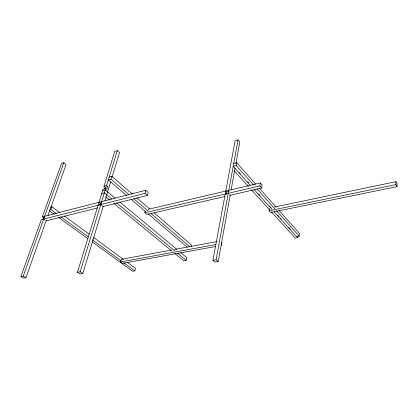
<?xml version="1.0" encoding="UTF-8"?>
<svg xmlns="http://www.w3.org/2000/svg" width="418" height="418" viewBox="0 0 418 418"><rect width="100%" height="100%" fill="white"/><g stroke="black" fill="none" stroke-linecap="round" stroke-linejoin="round"><path stroke-width="0.63" d="M269.333 208.629L269.03 210.771L270.571 212.464L397.058 186.616L395.841 184.61L395.888 181.673L274.516 207.025M397.058 186.616L397.1 183.685L395.888 181.673M274.203 211.853L296.446 236.557L299.189 236.071L299.471 233.469L279.125 210.541M271.528 211.978L295.145 238.035L297.862 237.555L298.003 236.264M229.963 195.321L261.678 188.022L262.133 184.996L260.315 182.922L148.076 209.35M261.678 188.022L259.855 185.953L260.315 182.922M235.982 163.046L239.791 141.963L238.035 139.894L235.135 140.714L212.908 260.309L214.988 262.117L218.175 261.59L230.213 194.987M231.138 189.861L235.073 168.083M221.467 245.45L221.979 242.612M253.569 185.002L236.191 165.544L236.692 162.733L233.714 163.511M218.175 261.59L216.101 259.777L238.035 139.894M226.29 194.401L226.728 192.04L225.777 191.057M191.528 246.385L191.747 245.329L153.902 212.663M174.687 253.334L183.748 260.754L186.219 260.33L186.789 257.64L180.785 252.655M92.206 241.865L132.652 271.261L134.852 270.885L135.51 268.33L127.203 262.217M224.889 196.486L146.875 214.444L144.832 212.71L145.265 211.053M102.53 206.675L147.371 195.415L148.186 192.311L145.851 190.232L42.349 216.858L61.571 163.412L63.797 162.706L66.054 164.556L47.986 215.51M46.241 220.438L25.947 277.672L23.58 278.106L20.9 276.502L41.335 219.685L145.025 193.341L145.851 190.232M215.719 246.489L122.427 263.366L120.515 261.971L121.22 259.374L171.04 250.121M112.134 176.939L119.511 152.638L117.296 150.605L114.746 151.4L103.972 186.276L106.58 185.561L107.755 186.543L106.872 189.438L105.691 188.461L103.079 189.166L77.414 272.264L80.073 274.02L82.816 273.534L103.246 206.231M104.944 200.624L110.618 181.929M126.68 195.556L108.314 179.907L110.927 179.176L111.794 176.323L132.328 194.046M77.414 272.264L80.162 271.768L105.691 188.461M106.58 185.561L117.296 150.605M99.683 205.029L100.231 203.237L101.814 202.834M104.615 188.988L105.148 187.259L107.755 186.543M49.758 209.878L50.902 209.575L51.884 206.805L59.743 212.59M42.97 219.424L43.582 217.731L44.726 217.433M20.9 276.502L23.267 276.058L63.797 162.706M109.187 177.06L111.794 176.323M102.629 190.618L105.247 189.913L115.253 198.226M50.74 207.114L51.884 206.805M101.731 193.534L104.354 192.839L111.888 199.046M236.191 165.544L233.202 166.317L250.215 185.211M45.693 220.944L97.478 207.939M226.728 192.04L229.148 191.475M144.832 212.71L259.855 185.953M269.03 210.771L395.841 184.61M174.233 249.525L217.031 241.578M120.515 261.971L215.866 244.535M212.908 260.309L216.101 259.777M23.267 276.058L25.947 277.672M80.162 271.768L82.816 273.534M42.349 216.858L43.582 217.731M43.634 219.1L44.867 219.972M49.664 210.944L54.387 214.377M58.593 217.433L88.005 238.809M50.902 209.575L56.148 213.41M60.871 216.858L88.156 236.781M92.352 239.848L121.215 260.921M123.838 262.838L134.852 270.885M64.456 216.059L89.086 234.179M93.277 237.262L123.566 259.541M99.029 202.275L100.231 203.237M100.748 204.59L101.955 205.557M105.754 196.836L109.782 200.133M113.806 203.435L172.174 251.27M116.408 202.772L174.672 250.805M177.681 253.292L186.219 260.33M119.757 201.962L176.783 249.332M103.972 186.276L105.148 187.259M131.147 199.365L145.542 211.628M148.024 213.739L187.243 247.148M110.927 179.176L128.765 194.464M133.723 198.707L148.092 211.022M151.065 213.572L189.709 246.693M136.728 197.839L149.477 208.843M145.025 193.341L147.371 195.415M228.265 193.304L229.216 194.292M234.352 170.962L248.349 186.402M251.406 189.782L269.338 209.564M239.483 172.634L240.355 173.601M247.759 181.84L248.632 182.807M258.653 193.952L259.959 195.405M269.547 206.064L271.287 208.002M277.824 215.27L279.13 216.723M280.436 218.175L281.309 219.147M288.713 227.382L290.458 229.32M296.994 236.588L297.862 237.555M254.139 189.568L272.024 209.428M257.044 188.894L274.856 208.833M276.596 210.782L299.189 236.071M236.692 162.733L255.743 184.197M259.207 188.1L276.094 207.129"/></g></svg>
